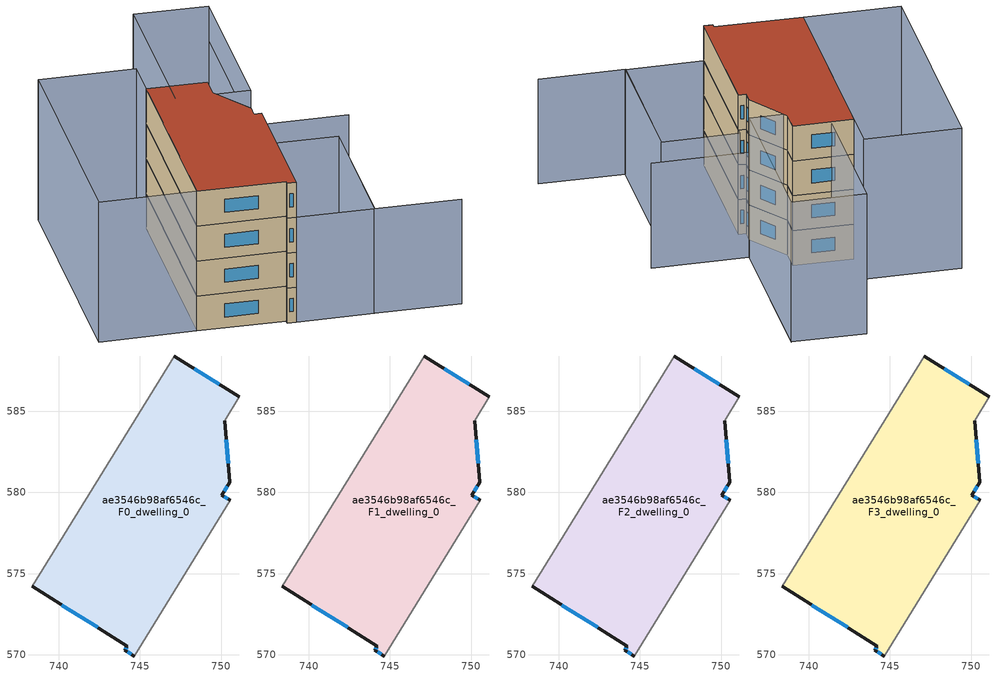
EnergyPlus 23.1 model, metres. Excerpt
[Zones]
ae3546b98af6546c_F0_dwelling_0
 floor ground (EU_floor_Construction): 751.13,585.89 750.22,584.43 750.53,580.61 750.04,579.84 750.57,579.51 744.66,569.92 744.07,570.28 744.2,570.48 744.23,570.53 738.35,574.21 747.1,588.41 z0
 wall outside (EU_wall_Construction): 751.13,585.89 747.1,588.41 / 750.57,579.51 750.04,579.84 750.53,580.61 750.22,584.43 / 738.35,574.21 744.23,570.53 744.2,570.48 744.07,570.28 744.66,569.92 z0:3
 wall adiabatic (EU_wall_Construction): 750.22,584.43 751.13,585.89 / 744.66,569.92 750.57,579.51 / 747.1,588.41 738.35,574.21 z0:3
 window (EU_Window_Construction): 749.88,586.68 748.36,587.63 / 750.43,581.8 750.31,583.24 / 750.19,580.08 750.38,580.37 / 750.4,579.61 750.21,579.74 / 744.25,570.17 744.47,570.03 / 744.16,570.42 744.11,570.34 / 740.18,573.06 742.4,571.68 z0.93:2.07
ae3546b98af6546c_F1_dwelling_0
 floor to ae3546b98af6546c_F0_dwelling_0 (EU_floor_Construction): 751.13,585.89 750.22,584.43 750.53,580.61 750.04,579.84 750.57,579.51 744.65,569.92 744.07,570.28 744.2,570.48 744.23,570.53 738.35,574.21 747.1,588.41 z3
 wall outside (EU_wall_Construction): 751.13,585.89 747.1,588.41 / 750.57,579.51 750.04,579.84 750.53,580.61 750.22,584.43 / 738.35,574.21 744.23,570.53 744.2,570.48 744.07,570.28 744.66,569.92 z3:6
 wall adiabatic (EU_wall_Construction): 750.22,584.43 751.13,585.89 / 744.66,569.92 750.57,579.51 / 747.1,588.41 738.35,574.21 z3:6
 window (EU_Window_Construction): 749.88,586.68 748.36,587.63 / 750.43,581.8 750.31,583.24 / 750.19,580.08 750.38,580.37 / 750.4,579.61 750.21,579.74 / 744.25,570.17 744.47,570.03 / 744.16,570.42 744.11,570.34 / 740.18,573.06 742.4,571.68 z3.93:5.07
ae3546b98af6546c_F2_dwelling_0
 floor to ae3546b98af6546c_F1_dwelling_0 (EU_floor_Construction): 751.13,585.89 750.22,584.43 750.53,580.61 750.04,579.84 750.57,579.51 744.65,569.92 744.07,570.28 744.2,570.48 744.23,570.53 738.35,574.21 747.1,588.41 z6
 wall outside (EU_wall_Construction): 751.13,585.89 747.1,588.41 / 750.57,579.51 750.04,579.84 750.53,580.61 750.22,584.43 / 738.35,574.21 744.23,570.53 744.2,570.48 744.07,570.28 744.66,569.92 z6:9
 wall adiabatic (EU_wall_Construction): 750.22,584.43 751.13,585.89 / 744.66,569.92 750.57,579.51 / 747.1,588.41 738.35,574.21 z6:9
 window (EU_Window_Construction): 749.88,586.68 748.36,587.63 / 750.43,581.8 750.31,583.24 / 750.19,580.08 750.38,580.37 / 750.4,579.61 750.21,579.74 / 744.25,570.17 744.47,570.03 / 744.16,570.42 744.11,570.34 / 740.18,573.06 742.4,571.68 z6.93:8.07
ae3546b98af6546c_F3_dwelling_0
 floor to ae3546b98af6546c_F2_dwelling_0 (EU_floor_Construction): 751.13,585.89 750.22,584.43 750.53,580.61 750.04,579.84 750.57,579.51 744.65,569.92 744.07,570.28 744.2,570.48 744.23,570.53 738.35,574.21 747.1,588.41 z9
 wall outside (EU_wall_Construction): 751.13,585.89 747.1,588.41 / 750.57,579.51 750.04,579.84 750.53,580.61 750.22,584.43 / 738.35,574.21 744.23,570.53 744.2,570.48 744.07,570.28 744.66,569.92 z9:12
 wall adiabatic (EU_wall_Construction): 750.22,584.43 751.13,585.89 / 744.66,569.92 750.57,579.51 / 747.1,588.41 738.35,574.21 z9:12
 window (EU_Window_Construction): 749.88,586.68 748.36,587.63 / 750.43,581.8 750.31,583.24 / 750.19,580.08 750.38,580.37 / 750.4,579.61 750.21,579.74 / 744.25,570.17 744.47,570.03 / 744.16,570.42 744.11,570.34 / 740.18,573.06 742.4,571.68 z9.93:11.07
 roof outside (EU_roof_Construction): 744.66,569.92 750.57,579.51 750.04,579.84 750.53,580.61 750.22,584.43 751.13,585.89 747.1,588.41 738.35,574.21 744.23,570.53 744.2,570.48 744.07,570.28 z12
shading: 755.57,563.13 749.79,566.72 / 749.79,566.72 756.04,576.76 / 758.96,578.6 752.47,582.6 / 752.47,582.6 759.73,594.38 / 744.64,569.9 750.85,579.97 / 750.85,579.97 756.04,576.77 / 756.04,576.77 749.83,566.7 / 749.83,566.7 744.64,569.9 z0:9; 731.86,578.2 742.32,595.17 / 742.32,595.17 748.81,591.18 / 748.81,591.18 738.35,574.2 / 738.35,574.2 731.86,578.2 / 759.73,594.37 752.52,582.68 / 752.52,582.68 747.54,585.76 / 747.54,585.76 754.75,597.45 / 754.75,597.45 759.73,594.37 z0:12
[Building]
EU S2 Campaign: North Axis=0; Terrain=City; Solar Distribution=FullExterior
[Site:Location]
Montreal-Trudeau.Intl.AP: Latitude=45.4667; Longitude=-73.75; Time Zone=-5; Elevation=36
[SizingPeriod:WeatherFileDays]
AnnualSizingPeriod: Begin Month=1; Begin Day of Month=1; End Month=12; End Day of Month=31; Day of Week for Start Day=Monday; Use Weather File Daylight Saving Period=No; Use Weather File Rain and Snow Indicators=No
[MATERIAL]
EU_InternalMass_Material: Roughness=MediumRough; Thickness=0.1; Conductivity=1; Density=1800; Specific Heat=900; Thermal Absorptance=0.9; Solar Absorptance=0.7; Visible Absorptance=0.7
[MATERIAL:NOMASS] Roughness=MediumRough; Thermal Absorptance=0.9; Solar Absorptance=0.7; Visible Absorptance=0.7
Name | Thermal Resistance
EU_wall_NoMass; EU_floor_NoMass | 1.36485
EU_roof_NoMass | 2.55992
[WINDOWMATERIAL:SIMPLEGLAZINGSYSTEM]
EU_Window_SimpleGlazing: UFactor=3.92339; Solar Heat Gain Coefficient=0.8; Visible Transmittance=0.8
[CONSTRUCTION]
EU_wall_Construction: EU_wall_NoMass
EU_roof_Construction: EU_roof_NoMass
EU_floor_Construction: EU_floor_NoMass
EU_Window_Construction: EU_Window_SimpleGlazing
EU_InternalMass_Construction: EU_InternalMass_Material
[ZONE] Type=1; Multiplier=1; Ceiling Height=autocalculate; Floor Area=autocalculate; Part of Total Floor Area=Yes
Name | Volume
ae3546b98af6546c_F0_dwelling_0 | 349.333
ae3546b98af6546c_F1_dwelling_0; ae3546b98af6546c_F2_dwelling_0; ae3546b98af6546c_F3_dwelling_0 | 349.332
[INTERNALMASS] Construction=EU_InternalMass_Construction; Surface Area=116.444
Name | Zone or ZoneList
ae3546b98af6546c_F0_dwelling_0_EU_InternalMass | ae3546b98af6546c_F0_dwelling_0
ae3546b98af6546c_F1_dwelling_0_EU_InternalMass | ae3546b98af6546c_F1_dwelling_0
ae3546b98af6546c_F2_dwelling_0_EU_InternalMass | ae3546b98af6546c_F2_dwelling_0
ae3546b98af6546c_F3_dwelling_0_EU_InternalMass | ae3546b98af6546c_F3_dwelling_0
[OTHEREQUIPMENT] Fuel Type=Electricity; Design Level Calculation Method=Watts/Area; Power per Zone Floor Area=1; Fraction Latent=0; Fraction Radiant=0; Fraction Lost=0; Carbon Dioxide Generation Rate=0; EndUse Subcategory=EU_Step8_InternalGains
Name | Zone or ZoneList or Space or SpaceList | Schedule
EU_Step8_InternalGain_ae3546b98af6546c_F0_dwelling_0_f000 | ae3546b98af6546c_F0_dwelling_0 | EU_Step8_GainSchedule_ae3546b98af6546c_F0_dwelling_0_f000
EU_Step8_InternalGain_ae3546b98af6546c_F1_dwelling_0_f000 | ae3546b98af6546c_F1_dwelling_0 | EU_Step8_GainSchedule_ae3546b98af6546c_F1_dwelling_0_f000
EU_Step8_InternalGain_ae3546b98af6546c_F2_dwelling_0_f000 | ae3546b98af6546c_F2_dwelling_0 | EU_Step8_GainSchedule_ae3546b98af6546c_F2_dwelling_0_f000
EU_Step8_InternalGain_ae3546b98af6546c_F3_dwelling_0_f000 | ae3546b98af6546c_F3_dwelling_0 | EU_Step8_GainSchedule_ae3546b98af6546c_F3_dwelling_0_f000
[ZONEVENTILATION:DESIGNFLOWRATE] Schedule=EU_AlwaysOn; Design Flow Rate Calculation Method=AirChanges/Hour; Air Changes per Hour=0.860309; Ventilation Type=Natural; Fan Pressure Rise=0; Fan Total Efficiency=1; Constant Term Coefficient=1; Temperature Term Coefficient=0; Velocity Term Coefficient=0; Velocity Squared Term Coefficient=0; Minimum Indoor Temperature=-100; Maximum Indoor Temperature=100; Delta Temperature=-100; Minimum Outdoor Temperature=-100; Maximum Outdoor Temperature=100; Maximum Wind Speed=40
Name | Zone or ZoneList or Space or SpaceList
EU_ConstantAir_ae3546b98af6546c_F0_dwelling_0 | ae3546b98af6546c_F0_dwelling_0
EU_ConstantAir_ae3546b98af6546c_F1_dwelling_0 | ae3546b98af6546c_F1_dwelling_0
EU_ConstantAir_ae3546b98af6546c_F2_dwelling_0 | ae3546b98af6546c_F2_dwelling_0
EU_ConstantAir_ae3546b98af6546c_F3_dwelling_0 | ae3546b98af6546c_F3_dwelling_0
[HVACTEMPLATE:THERMOSTAT] Constant Heating Setpoint=20; Constant Cooling Setpoint=50
EU_HeatOnly_ae3546b98af6546c_F0_dwelling_0; EU_HeatOnly_ae3546b98af6546c_F1_dwelling_0; EU_HeatOnly_ae3546b98af6546c_F2_dwelling_0; EU_HeatOnly_ae3546b98af6546c_F3_dwelling_0
[HVACTEMPLATE:ZONE:IDEALLOADSAIRSYSTEM] System Availability Schedule=EU_AlwaysOn; Maximum Heating Supply Air Temperature=50; Minimum Cooling Supply Air Temperature=13; Maximum Heating Supply Air Humidity Ratio=0.0156; Minimum Cooling Supply Air Humidity Ratio=0.0077; Heating Limit=NoLimit; Cooling Limit=NoLimit; Heating Availability Schedule=EU_AlwaysOn; Cooling Availability Schedule=EU_CoolingOff; Dehumidification Control Type=ConstantSensibleHeatRatio; Cooling Sensible Heat Ratio=0.7; Dehumidification Setpoint=60; Humidification Control Type=None; Humidification Setpoint=30; Outdoor Air Method=None; Outdoor Air Flow Rate per Person=0.00944; Outdoor Air Flow Rate per Zone Floor Area=0; Outdoor Air Flow Rate per Zone=0; Demand Controlled Ventilation Type=None; Outdoor Air Economizer Type=NoEconomizer; Heat Recovery Type=None; Sensible Heat Recovery Effectiveness=0.7; Latent Heat Recovery Effectiveness=0.65
Name | Template Thermostat
ae3546b98af6546c_F0_dwelling_0 | EU_HeatOnly_ae3546b98af6546c_F0_dwelling_0
ae3546b98af6546c_F1_dwelling_0 | EU_HeatOnly_ae3546b98af6546c_F1_dwelling_0
ae3546b98af6546c_F2_dwelling_0 | EU_HeatOnly_ae3546b98af6546c_F2_dwelling_0
ae3546b98af6546c_F3_dwelling_0 | EU_HeatOnly_ae3546b98af6546c_F3_dwelling_0
[SIZING:ZONE] Zone Cooling Design Supply Air Temperature Input Method=SupplyAirTemperature; Zone Cooling Design Supply Air Temperature=13; Zone Heating Design Supply Air Temperature Input Method=SupplyAirTemperature; Zone Heating Design Supply Air Temperature=50; Zone Cooling Design Supply Air Humidity Ratio=0.008; Zone Heating Design Supply Air Humidity Ratio=0.008; Cooling Design Air Flow Method=DesignDay; Cooling Design Air Flow Rate=0; Cooling Minimum Air Flow per Zone Floor Area=0.000762; Cooling Minimum Air Flow=0; Cooling Minimum Air Flow Fraction=0.2; Heating Design Air Flow Method=DesignDay; Heating Design Air Flow Rate=0; Heating Maximum Air Flow per Zone Floor Area=0.002032; Heating Maximum Air Flow=0.141576; Heating Maximum Air Flow Fraction=0.3; Account for Dedicated Outdoor Air System=No; Dedicated Outdoor Air System Control Strategy=NeutralSupplyAir; Dedicated Outdoor Air Low Setpoint Temperature for Design=autosize; Dedicated Outdoor Air High Setpoint Temperature for Design=autosize; Zone Load Sizing Method=Sensible Load Only No Latent Load; Zone Latent Cooling Design Supply Air Humidity Ratio Input Method=HumidityRatioDifference; Zone Cooling Design Supply Air Humidity Ratio Difference=0.005; Zone Latent Heating Design Supply Air Humidity Ratio Input Method=HumidityRatioDifference; Zone Humidification Design Supply Air Humidity Ratio Difference=0.005
ae3546b98af6546c_F0_dwelling_0; ae3546b98af6546c_F1_dwelling_0; ae3546b98af6546c_F2_dwelling_0; ae3546b98af6546c_F3_dwelling_0
[SCHEDULE:CONSTANT]
Name | Hourly Value
EU_AlwaysOn | 1
EU_CoolingOff | 0
[SCHEDULE:FILE] Column Number=1; Rows to Skip at Top=0; Number of Hours of Data=8760; Column Separator=Comma; Interpolate to Timestep=No; Minutes per Item=60; Adjust Schedule for Daylight Savings=Yes
Name | File
EU_Step8_GainSchedule_ae3546b98af6546c_F0_dwelling_0_f000 | ../../schedules/ae3546b98af6546c/ae3546b98af6546c_F0_dwelling_0_f000_gain.csv
EU_Step8_GainSchedule_ae3546b98af6546c_F1_dwelling_0_f000 | ../../schedules/ae3546b98af6546c/ae3546b98af6546c_F1_dwelling_0_f000_gain.csv
EU_Step8_GainSchedule_ae3546b98af6546c_F2_dwelling_0_f000 | ../../schedules/ae3546b98af6546c/ae3546b98af6546c_F2_dwelling_0_f000_gain.csv
EU_Step8_GainSchedule_ae3546b98af6546c_F3_dwelling_0_f000 | ../../schedules/ae3546b98af6546c/ae3546b98af6546c_F3_dwelling_0_f000_gain.csv
